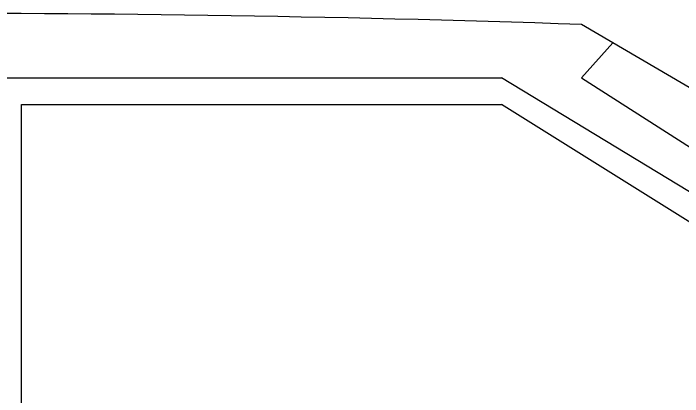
# Model space of a CAD drawing. Header units: millimetres. Extents: x -414464 to 1686, y -90036 to 108605.
# Drawn here: x -399777 to -399275, y 3042 to 3329 of the extents above; entities that cross this region are included whole.
import ezdxf

# ---------------------------------------------------------------- set-up
doc = ezdxf.new("R2010")
doc.units = ezdxf.units.MM
doc.header["$LTSCALE"] = 1000
doc.header["$MEASUREMENT"] = 0
doc.linetypes.add('AUDIT_D_120904163729-0', pattern=[0])
doc.layers.get('0').update_dxf_attribs({"linetype": 'AUDIT_D_120904163729-0'})
doc.layers.add('CAR_DTL', color=7, linetype='Continuous')
doc.styles.add('ATTR', font='romans.shx', dxfattribs={"width": 0.8, "height": 0.7})

# ---------------------------------------------------------------- blocks, each defined once
blk = doc.blocks.new('building-10-dopoff')
at = {"color": 251, "linetype": 'ByBlock'}
for p, q in [((-11548.49, 991.13), (-12128.49, 1331.13)), ((-12104.97, 1317.35), (-12128.49, 1291.13)), ((-12128.49, 1291.13), (-11628.49, 971.13)), ((-12548.49, 971.13), (-12548.49, 1271.13)), ((-12548.49, 1271.13), (-12188.49, 1271.13)), ((-11708.49, 971.13), (-12188.49, 1271.13))]:
    blk.add_line(p, q, dxfattribs=at)
blk.add_arc((-12619.97, -13263.6), 14603, 88.071269, 92.4702, dxfattribs=at)
at = {"layer": 'CAR_DTL', "color": 251}
for p in [(-13188.49, 1291.13), (-11628.49, 951.13)]:
    blk.add_line(p, (-12188.49, 1291.13), dxfattribs=at)
at = {"color": 8, "style": 'ATTR', "text_generation_flag": 4, "width": 0.8, "flags": 9}
blk.add_attdef('ESTCODE', (-3884.57, 171.23), '', height=22.34, rotation=180, dxfattribs=at)

msp = doc.modelspace()

# ---------------------------------------------------------------- block references
msp.add_blockref('building-10-dopoff', (-387222.39, 1990, -0.83))

doc.saveas('drawing.dxf')
